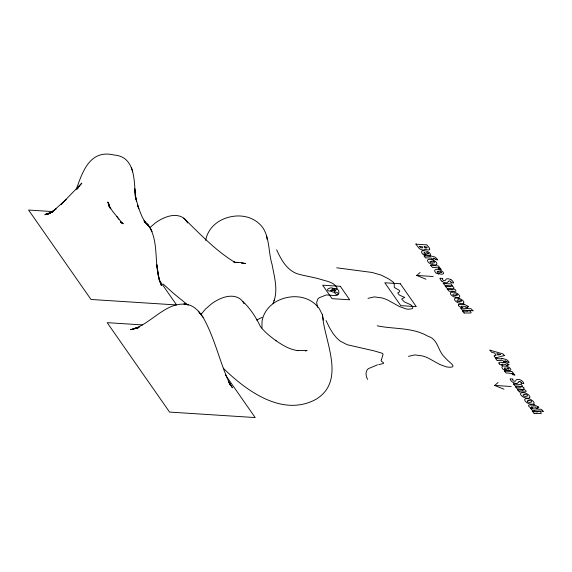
<?xml version="1.0" encoding="UTF-8"?>
<svg xmlns="http://www.w3.org/2000/svg" width="572" height="572" viewBox="0 0 572 572"><rect width="100%" height="100%" fill="white"/><g stroke="black" fill="none" stroke-linecap="round" stroke-linejoin="round"><path stroke-width="0.86" d="M272.98 303.639C278.657 291.091 274.41 277.134 272.036 264.357C268.382 252.531 269.82 238.81 263.063 228.071A32.761 27.864 -10.6 0 0 256.721 221.657C250.386 216.988 242.213 215.279 234.463 216.173A33.276 28.307 -10.6 0 0 226.476 217.903C219.119 220.277 212.427 225.146 208.673 231.989A32.397 27.556 -10.6 0 0 205.698 240.376M429.629 249.249L429.386 249.649A2.674 1.237 21.7 0 1 428.521 249.943L427.877 249.928A2.81 1.301 21.7 0 1 426.24 249.478L424.989 249.006A4.14 1.916 21.7 0 1 424.724 249.592A3.468 1.609 21.7 0 1 423.08 249.993L422.315 249.892A3.325 1.537 21.7 0 1 420.327 249.199A4.097 1.895 21.7 0 1 419.076 248.341L415.73 243.951L416.452 244.122M273.938 300.908L274.51 299.256M76.276 189.332C82.733 171.357 89.94 149.192 114.157 155.026C134.935 156.614 134.141 179.78 135.271 194.988L134.763 188.824L136.093 199.428L139.475 210.41L142.256 217.124L145.538 222.873L144.037 220.713L146.554 223.566L144.215 221.278L149.714 227.22M451.015 282.568L453.596 283.004L453.439 282.454A7.672 3.554 21.7 0 0 452.952 281.531L452.538 281.016A4.748 2.202 21.7 0 0 450.943 279.722M521.206 383.161L523.795 383.597L523.63 383.054A7.672 3.554 21.7 0 0 523.144 382.125L522.729 381.61A4.748 2.202 21.7 0 0 521.135 380.323L520.57 380.037A3.332 1.544 21.7 0 0 518.704 379.436L518.518 379.415A3.618 1.68 21.7 0 0 517.024 379.458A3.375 1.566 21.7 0 0 516.452 379.751A8.008 3.711 21.7 0 0 516.058 380.158L515.729 380.652A5.663 2.624 21.7 0 1 515.393 381.109A1.981 0.915 21.7 0 1 514.586 381.245L513.842 381.102A0.958 0.443 21.7 0 1 513.442 380.895L512.962 380.437A2.166 1.001 21.7 0 1 512.762 379.98A4.09 1.895 21.7 0 1 512.805 379.458L512.991 379.022L510.167 378.843L510.267 379.308A7.872 3.646 21.7 0 0 510.839 380.494A5.849 2.71 21.7 0 0 512.104 381.803A3.818 1.766 21.7 0 0 516.094 383.419A4.033 1.866 21.7 0 0 517.31 383.261L518.89 381.853M381.46 359.602C379.765 361.611 384.341 362.133 383.519 363.37A13.721 6.356 21.7 0 1 382.16 363.835L378.714 364.6M381.631 359.259L383.118 354.111L382.046 353.189L373.916 350.822L347.261 344.737L340.268 341.155L336.758 338.059L333.219 333.748L329.651 327.992L326.033 320.542M448.698 281.252L447.118 282.668A4.033 1.866 21.7 0 1 445.874 282.782A3.818 1.766 21.7 0 1 441.92 281.202M77.27 188.846L79.722 185.335L77.048 188.989L78.45 187.08M200.772 314.714L205.455 309.102L211.533 303.839A32.761 19.948 -44.6 0 1 219.848 298.934C225.404 296.418 232.096 294.93 237.88 297.597A33.276 20.263 -44.6 0 1 241.92 300.565C249.957 307.929 255.827 316.981 260.482 326.683C264.879 332.189 270.427 336.636 276.09 340.783L275.418 340.311C282.311 345.038 289.739 349.735 298.234 350.657L297.283 350.522L307.064 350.472L305.341 350.901L306.756 350.486M77.878 187.859L81.825 183.126L61.197 204.354L66.087 199.585L52.188 211.947L56.049 208.902L49.964 213.184L53.546 210.861L47.562 214.185L53.139 211.59L44.845 214.736L50.879 212.584L47.884 213.849L49.993 213.313M149.585 227.878L155.176 223.08A32.761 19.948 -44.6 0 1 163.499 218.175C169.055 215.658 175.747 214.171 181.524 216.838A33.276 20.263 -44.6 0 1 185.571 219.812L187.637 222.958M426.026 279.229L416.745 275.454L420.113 272.494M503.982 389.217L494.701 385.442L498.069 382.482M262.076 317.353L256.692 320.07M367.996 298.348L374.288 296.897L381.946 297.912A19.062 8.83 21.7 0 1 388.038 300.221L399.478 306.563L405.82 308.837A12.42 5.756 21.7 0 0 408.608 309.216L412.105 308.737A5.27 2.445 21.7 0 0 412.705 307.993L412.734 307.343A7.007 3.246 21.7 0 0 412.298 306.256L410.667 304.697L405.341 302.388A9.817 4.547 21.7 0 1 403.932 301.465L401.894 299.285A2.209 1.022 21.7 0 1 401.987 298.784L404.754 297.426L401.165 295.896A5.248 2.431 21.7 0 1 400.221 295.459A5.362 2.488 21.7 0 1 398.999 294.702L397.719 292.907L399.635 291.799L399.721 291.034L398.863 290.047L394.308 287.487L394.201 283.691L393.45 282.261L388.917 279.036L381.281 275.132L372.029 272.458L336.722 267.803M408.472 356.356L414.757 354.897L422.422 355.92A19.062 8.83 21.7 0 1 428.514 358.222L439.954 364.564L446.296 366.838A12.42 5.756 21.7 0 0 449.084 367.217C457.514 367.624 450.128 362.812 447.84 360.51A47.934 22.208 21.7 0 1 444.78 357.321C437.687 351.094 438.288 339.217 428.149 336.322A65.573 30.38 21.7 0 0 424.224 334.305C409.609 327.47 392.707 329.079 377.198 325.804M496.074 357.807L503.675 355.72A2.831 1.308 21.7 0 1 503.868 355.684L504.49 355.62L502.924 353.882A4.147 1.923 21.7 0 1 502.345 353.739L491.448 350.615A8.895 4.126 21.7 0 1 489.746 350.014L491.734 352.345A2.696 1.251 21.7 0 1 492.349 352.459L494.573 353.031L496.174 355.326L494.523 355.72A3.804 1.759 21.7 0 1 494.008 355.784L495.602 357.972A6.885 3.189 21.7 0 1 496.074 357.815M452.781 289.618L452.831 289.604A0.865 0.4 21.7 0 0 453.038 289.361L452.938 289.139A2.302 1.065 21.7 0 0 452.709 288.874L448.57 288.338A5.32 2.467 21.7 0 0 447.726 288.338A3.804 1.759 21.7 0 0 447.175 288.388L445.18 286.157L445.702 286.293A6.464 2.996 21.7 0 0 447.476 286.543L450.643 286.708L450.9 286.222A2.224 1.03 21.7 0 0 450.579 285.871L446.517 285.399A6.006 2.781 21.7 0 0 445.81 285.399A4.805 2.224 21.7 0 0 445.08 285.471L443.128 283.219L443.6 283.347A5.405 2.502 21.7 0 0 444.902 283.576L449.47 283.841A6.943 3.217 21.7 0 0 450.493 283.798L451.022 283.726L452.438 285.743L451.086 285.657L453.324 286.858A4.133 1.916 21.7 0 1 453.589 287.173A3.032 1.409 21.7 0 1 453.846 288.009A2.502 1.158 21.7 0 1 453.267 288.538M522.98 390.211L523.03 390.197A0.865 0.4 21.7 0 0 523.23 389.954L523.13 389.732A2.302 1.065 21.7 0 0 522.901 389.468L518.761 388.931A5.32 2.467 21.7 0 0 517.917 388.931A3.804 1.759 21.7 0 0 517.374 388.989L515.372 386.751L515.901 386.887A6.464 2.996 21.7 0 0 517.667 387.137L520.835 387.301L521.099 386.815A2.224 1.03 21.7 0 0 520.77 386.465L516.716 385.993A6.006 2.781 21.7 0 0 516.008 385.993A4.805 2.224 21.7 0 0 515.272 386.064L513.32 383.812L513.799 383.941A5.405 2.502 21.7 0 0 515.093 384.169L519.662 384.434A6.943 3.217 21.7 0 0 520.684 384.391L521.221 384.32L522.629 386.343L521.278 386.257L523.523 387.451A4.133 1.916 21.7 0 1 523.78 387.766M519.405 391.906L517.424 389.689L517.896 389.811A4.64 2.145 21.7 0 0 518.711 389.99A5.262 2.438 21.7 0 0 519.069 390.032L521.9 390.218A5.127 2.374 21.7 0 0 523.001 390.233M137.802 328.028L130.373 329.672L139.282 327.105L133.541 328.929C152.524 323.08 168.833 297.955 190.812 305.555C196.175 307.9 199.771 312.605 203.024 317.26C215.115 338.545 219.791 362.991 230.273 384.977L228.8 382.046L232.454 387.787L228.428 381.538M453.253 288.524L455.362 289.775A3.768 1.745 21.7 0 1 455.655 290.14A3.132 1.451 21.7 0 1 455.812 290.412L455.87 291.048A2.209 1.022 21.7 0 1 455.641 291.298L450 291.255A4.311 2.002 21.7 0 0 449.206 291.305L447.225 289.096L447.704 289.217A4.64 2.145 21.7 0 0 448.519 289.396A5.262 2.438 21.7 0 0 448.87 289.432L451.708 289.625M377.549 364.822L368.833 368.439A18.797 8.709 21.7 0 0 367.174 369.855C365.236 372.708 366.023 376.548 367.582 379.386M464.45 312.998L463.963 313.084L462.355 310.768L462.862 310.911A3.732 1.73 21.7 0 0 463.806 311.089M534.648 413.592L534.162 413.678L532.546 411.361L533.054 411.504A3.732 1.73 21.7 0 0 533.998 411.69M49.871 213.22L46.067 213.885L49.142 213.735M138.395 327.827L133.162 328.585L136.887 328.307M237.895 262.369L236.536 262.441L240.648 262.455L245.131 263.477M236.536 262.441L237.108 262.412M509.302 370.592L507.314 370.47L505.24 367.789A2.317 1.073 21.7 0 0 504.554 368.103A2.617 1.216 21.7 0 0 504.676 369.104A3.861 1.787 21.7 0 0 505.734 370.127L506.256 370.484L503.331 369.555A7.272 3.368 21.7 0 1 502.616 368.69A7.479 3.461 21.7 0 1 502.109 367.81A4.576 2.124 21.7 0 1 502.452 366.28A4.204 1.945 21.7 0 1 503.725 365.98L505.934 366.151A4.426 2.052 21.7 0 1 507.979 366.802A4.59 2.124 21.7 0 1 508.394 367.009A4.126 1.909 21.7 0 1 510.045 368.182L510.832 369.405A3.182 1.473 21.7 0 1 510.567 370.22A4.018 1.859 21.7 0 1 509.302 370.584M431.538 261.211L430.444 261.383A2.874 1.33 21.7 0 0 430.051 261.683L430.273 262.491A3.318 1.537 21.7 0 0 432.697 263.041M458.537 299.907L457.443 300.078A2.874 1.33 21.7 0 0 457.049 300.379L457.271 301.179A3.318 1.537 21.7 0 0 459.695 301.737M524.567 394.53L523.466 394.701A2.874 1.33 21.7 0 0 523.073 395.002L523.294 395.803A3.318 1.537 21.7 0 0 525.718 396.36L526.783 396.289A2.831 1.308 21.7 0 0 527.355 395.917L527.456 395.631A2.538 1.18 21.7 0 0 527.42 395.259L527.048 394.973A3.954 1.83 21.7 0 0 524.617 394.58M528.728 400.5L527.634 400.672A2.874 1.33 21.7 0 0 527.241 400.972L527.463 401.773M235.571 262.412L235.006 262.412L237.687 262.412L234.177 262.362M432.718 263.07L433.762 262.97A2.831 1.308 21.7 0 0 434.327 262.605L434.434 262.319A2.538 1.18 21.7 0 0 434.391 261.94L434.026 261.654M455.548 295.788L456.592 295.695A2.831 1.308 21.7 0 0 457.164 295.324L457.264 295.038A2.538 1.18 21.7 0 0 457.228 294.666L456.856 294.373M459.716 301.759L460.76 301.666A2.831 1.308 21.7 0 0 461.325 301.294L461.432 301.008A2.538 1.18 21.7 0 0 461.389 300.636L461.025 300.35M234.642 262.405L235.163 262.412L234.255 262.369L235.8 262.67M52.831 211.604L28.6 210.053L90.998 299.471L176.598 304.955L159.166 279.98M416.745 275.454L433.19 276.512M142.464 324.917L107.178 322.658L169.577 412.083L255.176 417.56L225.289 374.731M494.701 385.442L511.146 386.493M534.241 410.632L537.952 411.111A1.787 0.829 21.7 0 1 538.295 411.461L537.923 411.933L534.205 411.704M536.45 413.577L540.969 413.585A2.41 1.115 21.7 0 0 541.234 412.984L540.962 412.383A3.217 1.494 21.7 0 0 540.712 412.076L538.488 410.903L541.634 411.118A5.913 2.738 21.7 0 1 543.007 411.354L543.4 411.461L541.062 409.209A4.297 1.988 21.7 0 1 540.032 409.28L532.446 408.78A8.28 3.84 21.7 0 1 530.744 408.494M463.956 311.104L467.724 311.34L468.103 310.868M527.127 398.212L526.662 398.155A4.891 2.267 21.7 0 1 523.88 397.297L523.652 397.183A4.876 2.259 21.7 0 1 521.485 395.638L521.106 395.195A6.685 3.096 21.7 0 1 520.813 394.759L520.577 394.23A4.204 1.952 21.7 0 1 522.107 392.678L523.108 392.685A5.234 2.424 21.7 0 1 524.96 393.007A4.333 2.009 21.7 0 1 526.74 393.708A5.141 2.381 21.7 0 1 529.086 395.424L529.751 396.417A4.419 2.045 21.7 0 1 529.658 397.676M519.834 381.517L521.063 382.239M244.609 263.385L245.081 263.463L244.516 263.299M245.095 263.47L245.324 263.513M530.737 408.487L532.482 410.675A7.658 3.546 21.7 0 1 534.255 410.646M234.706 262.19L235.693 262.627L233.633 261.64L234.027 261.862C215.086 250.1 199.649 233.605 183.762 218.175M120.742 222.394L123.309 223.802L120.535 221.793L122.429 223.387L112.491 211.132L109.13 205.934L110.568 208.894L107.801 202.002L109.395 206.864L108.53 203.124L109.259 206.614M440.569 268.654L438.424 267.639L439.868 267.732L438.181 265.751A3.804 1.759 21.7 0 1 437.487 265.844L431.996 265.508A3.689 1.709 21.7 0 1 431.152 265.351L430.537 265.172L432.418 267.424A5.112 2.367 21.7 0 1 433.426 267.338L437.53 267.782A2.274 1.051 21.7 0 1 438.617 268.554M514.299 374.31L512.147 373.301L513.592 373.394L511.904 371.414A3.804 1.759 21.7 0 1 511.218 371.507L505.719 371.164A3.689 1.709 21.7 0 1 504.876 371.006L504.261 370.828L506.148 373.087A5.112 2.367 21.7 0 1 507.157 373.001L511.254 373.437A2.274 1.051 21.7 0 1 512.34 374.217M199.135 312.855L201.501 314.099M450.929 279.729L450.378 279.436A3.332 1.544 21.7 0 0 448.512 278.843L448.319 278.821A3.618 1.68 21.7 0 0 446.832 278.864A3.375 1.566 21.7 0 0 446.26 279.157A8.008 3.711 21.7 0 0 445.867 279.565L445.531 280.058A5.663 2.624 21.7 0 1 445.202 280.516A1.981 0.915 21.7 0 1 444.394 280.652L443.65 280.509A0.958 0.443 21.7 0 1 443.243 280.301L442.764 279.844A2.166 1.001 21.7 0 1 442.564 279.386A4.09 1.895 21.7 0 1 442.614 278.864L442.799 278.428L439.968 278.242L440.075 278.714A7.872 3.646 21.7 0 0 440.647 279.894A5.849 2.71 21.7 0 0 441.913 281.209M187.838 304.998L173.988 293.793L163.285 284.134M223.23 368.168C246.568 391.076 283.054 417.696 316.473 399.041C346.289 380.151 324.424 341.463 322.401 314.729M424.36 246.925L424.124 246.618L426.962 247.097A2.317 1.073 21.7 0 1 427.112 247.662L427.098 247.705A1.316 0.608 21.7 0 1 426.376 247.983A1.795 0.829 21.7 0 1 424.424 246.932M198.412 311.182L203.024 317.26M419.562 246.689L419.276 246.303L422.579 246.904A2.259 1.044 21.7 0 1 422.687 247.619A1.659 0.765 21.7 0 1 421.843 247.883A1.716 0.794 21.7 0 1 420.506 247.469A2.324 1.073 21.7 0 1 419.591 246.689M116.781 216.366L118.862 219.19M242.707 301.537L243.994 303.711M501.816 364.65L502.066 364.157L505.705 364.371L506.527 365.544L508.193 365.651L507.371 364.478L509.116 364.593L503.939 361.847L504.454 362.577L500.028 362.305A3.003 1.394 21.7 0 0 499.356 362.355A1.959 0.908 21.7 0 0 498.834 362.92A3.932 1.823 21.7 0 0 499.206 363.799M228.8 382.046L230.602 384.884M150.257 228.128L151.902 231.41L150.257 228.128C159.381 245.917 153.289 267.582 161.504 285.7L160.854 284.084M276.641 249.757C281.045 259.552 286.958 270.427 297.869 273.959C304.754 275.918 311.869 276.934 318.79 278.786C325.003 280.995 334.141 281.66 337.301 288.281L337.187 288.603C333.19 287.888 328.435 290.168 335.106 290.19A2.624 1.216 21.7 0 0 335.035 289.682L334.792 289.325A2.152 1.001 21.7 0 0 334.155 288.796L332.425 288.081A3.789 1.759 21.7 0 0 330.401 287.923C324.174 289.361 329.265 292.871 332.532 289.961C339.739 291.484 325.239 289.303 333.083 292.106C341.377 291.148 337.373 298.162 334.241 292.056C338.524 284.127 342.163 296.975 334.298 295.431A11.84 5.484 21.7 0 1 332.761 295.409L326.162 294.952L319.441 297.662A18.797 8.709 21.7 0 0 317.789 299.077L316.652 302.495L317.553 307.3M138.86 208.809L137.373 204.69L138.288 207.228M131.56 167.789L132.74 171.829M160.21 282.475L158.38 275.84L156.778 264.722L159.252 279.98M136.093 199.428L135.135 195.259L136.572 201.537M266.602 235.936L267.081 239.325M323.437 320.084L322.501 315.043L319.412 308.83A32.761 27.864 -10.6 0 0 313.077 302.416C306.735 297.74 298.57 296.039 290.812 296.932A33.276 28.307 -10.6 0 0 282.833 298.663C275.475 301.036 268.783 305.906 265.022 312.748A32.397 27.556 -10.6 0 0 262.048 321.128L261.94 328.006M416.452 244.13A7.715 3.575 21.7 0 0 417.91 244.323L425.439 244.816A7.293 3.382 21.7 0 0 426.691 244.737L429.122 247.633A6.321 2.931 21.7 0 1 429.686 249.27M424.131 252.86A2.317 1.073 21.7 0 1 424.817 252.538L426.898 255.219L428.886 255.341A4.018 1.859 21.7 0 0 430.151 254.976A3.182 1.473 21.7 0 0 430.409 254.154L429.615 252.931A4.126 1.909 21.7 0 0 427.97 251.759A4.59 2.124 21.7 0 0 427.556 251.558A4.426 2.052 21.7 0 0 425.518 250.908L423.294 250.722A4.204 1.945 21.7 0 0 422.05 251.037A4.576 2.124 21.7 0 0 421.7 252.559A7.479 3.461 21.7 0 0 422.193 253.439A7.272 3.368 21.7 0 0 422.901 254.304L425.84 255.234L425.311 254.876A3.861 1.787 21.7 0 1 424.245 253.854A2.617 1.216 21.7 0 1 424.102 252.845M433.712 260.396A4.333 2.009 21.7 0 0 431.931 259.681A5.234 2.424 21.7 0 0 430.08 259.366L429.086 259.373A4.204 1.952 21.7 0 0 427.541 260.918L427.792 261.44A6.685 3.096 21.7 0 0 428.085 261.883L428.457 262.326A4.891 2.267 21.7 0 0 433.64 264.843L434.105 264.893A4.569 2.116 21.7 0 0 436.658 264.371M433.719 260.389A5.141 2.381 21.7 0 1 436.057 262.105L436.722 263.099A4.419 2.045 21.7 0 1 436.629 264.357M431.588 261.268A3.954 1.83 21.7 0 1 434.026 261.618M440.69 268.768A2.753 1.28 21.7 0 1 441.019 269.155A3.353 1.552 21.7 0 1 441.205 269.519L438.724 268.947A1.859 0.858 21.7 0 0 438.574 268.554M450.972 282.547A3.289 1.523 21.7 0 0 450.915 281.646L449.642 280.923A1.888 0.872 21.7 0 0 448.734 281.267M452.802 289.639A5.127 2.374 21.7 0 1 451.694 289.611M456.856 294.344A3.954 1.83 21.7 0 0 454.425 293.987L453.274 294.108A2.874 1.33 21.7 0 0 452.881 294.401L453.103 295.209A3.318 1.537 21.7 0 0 455.526 295.767M458.93 298.384A5.234 2.424 21.7 0 0 457.078 298.062L456.084 298.062A4.204 1.952 21.7 0 0 454.54 299.606L454.79 300.136A6.685 3.096 21.7 0 0 455.083 300.572L455.462 301.015A4.891 2.267 21.7 0 0 460.639 303.532L461.103 303.589A4.569 2.116 21.7 0 0 463.656 303.06M458.93 298.377A4.333 2.009 21.7 0 1 460.71 299.084A5.141 2.381 21.7 0 1 463.055 300.8L463.72 301.794A4.419 2.045 21.7 0 1 463.627 303.053M458.587 299.957A3.954 1.83 21.7 0 1 461.025 300.314M458.379 304.983A3.932 1.823 21.7 0 0 458.787 305.87A6.664 3.089 21.7 0 0 459.309 306.52L462.419 307.65A3.382 1.566 21.7 0 1 461.375 306.728L461.647 306.227L465.286 306.449L466.108 307.622L467.774 307.729L466.952 306.556L468.697 306.663L463.52 303.918L464.035 304.647L459.609 304.383A3.003 1.394 21.7 0 0 458.937 304.433A1.959 0.908 21.7 0 0 458.415 304.998M464.435 312.977A8.373 3.882 21.7 0 1 466.266 312.998L470.777 312.991A2.41 1.115 21.7 0 0 471.042 312.383L470.77 311.79A3.217 1.494 21.7 0 0 470.52 311.475L468.289 310.31L471.442 310.524A5.913 2.738 21.7 0 1 472.815 310.76L473.208 310.868L470.87 308.615A4.297 1.988 21.7 0 1 469.834 308.687L462.255 308.186A8.28 3.84 21.7 0 1 460.546 307.9L462.283 310.074A7.658 3.546 21.7 0 1 464.064 310.053L467.76 310.517A1.787 0.829 21.7 0 1 468.103 310.868M534.627 413.57A8.373 3.882 21.7 0 1 536.457 413.592M528.785 400.55A3.954 1.83 21.7 0 1 531.224 400.908L531.581 401.229A2.538 1.18 21.7 0 1 531.624 401.601L531.517 401.887A2.831 1.308 21.7 0 1 530.952 402.259L529.908 402.359A3.318 1.537 21.7 0 1 527.448 401.801M529.679 397.69A4.569 2.116 21.7 0 1 527.127 398.198M523.78 387.766A3.032 1.409 21.7 0 1 524.038 388.602A2.502 1.158 21.7 0 1 523.466 389.132L525.554 390.376A3.768 1.745 21.7 0 1 525.854 390.733A3.132 1.451 21.7 0 1 526.004 391.005L526.061 391.641A2.209 1.022 21.7 0 1 525.832 391.892L520.198 391.849A4.311 2.002 21.7 0 0 519.405 391.906M521.106 382.239A3.289 1.523 21.7 0 1 521.171 383.147M518.926 381.867A1.888 0.872 21.7 0 1 519.805 381.481M514.421 374.431A2.753 1.28 21.7 0 1 514.743 374.817A3.353 1.552 21.7 0 1 514.929 375.175L512.448 374.603A1.859 0.858 21.7 0 0 512.305 374.217M501.794 364.65A3.382 1.566 21.7 0 0 502.852 365.565L499.728 364.443A6.664 3.089 21.7 0 1 499.192 363.792M531.481 406.985L531.588 407.321A3.382 1.566 21.7 0 0 532.625 408.236L529.508 407.114A6.664 3.089 21.7 0 1 528.964 406.463A3.932 1.823 21.7 0 1 528.571 405.577A1.959 0.908 21.7 0 1 529.1 405.005A3.003 1.394 21.7 0 1 529.808 404.976L534.227 405.241L533.719 404.511L538.888 407.257L537.151 407.15L537.966 408.322L536.3 408.215L535.478 407.042L531.481 406.985M435.292 259.338L437.48 260.01L437.308 259.495A8.215 3.804 21.7 0 0 436.886 258.737L435.342 257.307A2.545 1.18 21.7 0 0 434.506 256.914L429.858 255.677L430.337 256.363L425.74 256.049A7.801 3.618 21.7 0 1 424.524 255.856L423.931 255.705L425.547 258.015L426.011 257.922A5.405 2.502 21.7 0 1 426.941 257.872L431.595 258.158L432.232 259.073L433.898 259.18L433.218 258.208L435.128 258.758A1.773 0.822 21.7 0 1 435.285 259.33M506.878 361.926L509.066 362.598L508.894 362.083A8.215 3.804 21.7 0 0 508.472 361.325L506.928 359.895A2.545 1.18 21.7 0 0 506.091 359.495L501.444 358.265L501.923 358.951L497.325 358.637A7.801 3.618 21.7 0 1 496.11 358.444L495.516 358.294L497.125 360.603L497.59 360.51A5.405 2.502 21.7 0 1 498.519 360.46L503.174 360.746L503.818 361.661L505.484 361.769L504.804 360.796L506.713 361.347A1.773 0.822 21.7 0 1 506.871 361.919M428.442 253.718L427.363 253.804L426.469 252.524L427.792 252.803A0.894 0.415 21.7 0 1 428.142 253.017L428.514 253.596A0.801 0.372 21.7 0 1 428.442 253.718M441.57 272.529L440.49 272.615L439.596 271.335L440.919 271.621A0.894 0.415 21.7 0 1 441.269 271.829L441.641 272.408A0.801 0.372 21.7 0 1 441.57 272.529M508.865 368.969L507.779 369.054L506.885 367.775L508.208 368.053A0.894 0.415 21.7 0 1 508.565 368.268L508.93 368.847A0.801 0.372 21.7 0 1 508.865 368.969M500.564 354.49L497.869 355.026L496.846 353.56L500.564 354.49M438.138 271.335L437.945 271.357A2.317 1.073 21.7 0 0 437.258 271.671A2.617 1.216 21.7 0 0 437.387 272.665A3.861 1.787 21.7 0 0 438.438 273.695L438.967 274.052L436.036 273.116A7.272 3.368 21.7 0 1 435.328 272.251A7.479 3.461 21.7 0 1 434.82 271.371A4.576 2.124 21.7 0 1 435.163 269.841A4.204 1.945 21.7 0 1 436.429 269.548L438.645 269.712A4.426 2.052 21.7 0 1 440.683 270.37A4.59 2.124 21.7 0 1 441.098 270.577A4.126 1.909 21.7 0 1 442.749 271.743L443.536 272.973A3.182 1.473 21.7 0 1 443.271 273.788A4.018 1.859 21.7 0 1 442.006 274.145L440.025 274.038L438.138 271.335M452.102 292.077L451.923 292.092A4.204 1.952 21.7 0 0 450.371 293.636L450.622 294.158A6.685 3.096 21.7 0 0 450.915 294.601L451.294 295.045A4.876 2.259 21.7 0 0 453.46 296.589L453.689 296.696A4.891 2.267 21.7 0 0 456.47 297.562L456.935 297.619A4.569 2.116 21.7 0 0 459.488 297.09A4.419 2.045 21.7 0 0 459.552 295.824L458.887 294.83A5.141 2.381 21.7 0 0 456.556 293.107A4.333 2.009 21.7 0 0 454.761 292.399A5.234 2.424 21.7 0 0 452.917 292.092L452.102 292.077M526.462 398.641L526.283 398.655A4.204 1.952 21.7 0 0 524.731 400.2L524.982 400.729A6.685 3.096 21.7 0 0 525.275 401.165L525.654 401.615A4.876 2.259 21.7 0 0 527.82 403.153L528.049 403.267A4.891 2.267 21.7 0 0 530.83 404.125L531.295 404.182A4.569 2.116 21.7 0 0 533.848 403.66A4.419 2.045 21.7 0 0 533.912 402.388L533.247 401.394A5.141 2.381 21.7 0 0 530.916 399.671A4.333 2.009 21.7 0 0 529.121 398.97A5.234 2.424 21.7 0 0 527.277 398.655L526.462 398.641M242.378 263.234L241.877 263.234L242.378 263.234M243.372 263.27L242.871 263.249L243.372 263.27M400.314 283.755L384.813 282.768L400.786 305.648L416.287 306.642L400.314 283.755M340.304 286.315L322.651 285.185L332.06 298.663L349.714 299.792L340.304 286.315M188.46 304.704L184.055 303.904L188.46 304.704M147.898 224.925L146.339 223.237L148.57 225.675L147.898 224.925M147.69 224.689L147.061 223.974L149.149 226.405L147.69 224.689"/></g></svg>
